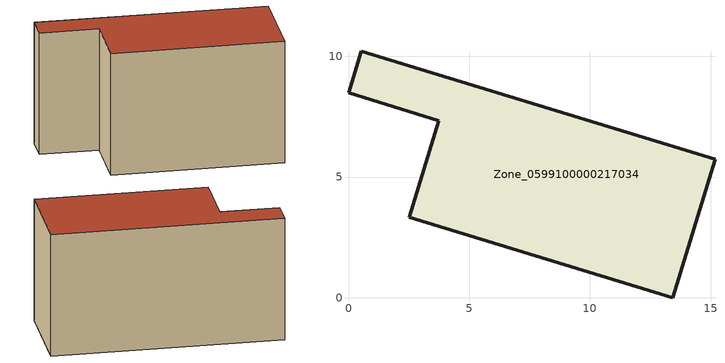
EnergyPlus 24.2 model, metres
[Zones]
Zone_0599100000217034
 floor ground (C_G): 15.18,5.74 13.42,0 2.51,3.33 3.74,7.34 0,8.49 0.52,10.21 z0
 wall outside (C_F): 13.42,0 15.18,5.74 0.52,10.21 0,8.49 3.74,7.34 2.51,3.33 13.42,0 z0:8.47
 roof outside (C_R): 2.51,3.33 13.42,0 15.18,5.74 0.52,10.21 0,8.49 3.74,7.34 z8.47
[BUILDING]
Pand.0599100000217034: North Axis=0; Terrain=City; Loads Convergence Tolerance Value=0.04; Temperature Convergence Tolerance Value=0.4; Solar Distribution=FullExterior; Maximum Number of Warmup Days=25; Minimum Number of Warmup Days=1
[Site:Location]
Rotterdam.The.Hague.AP_ZH_NLD Design_Conditions: Latitude=51.96; Longitude=4.45; Time Zone=1; Elevation=-4.5
[SITE:GROUNDTEMPERATURE:BUILDINGSURFACE]
18, 18, 18, 18, 18, 18, 18, 18, 18, 18, 18, 18
[MATERIAL] Thermal Absorptance=0.9; Solar Absorptance=0.7; Visible Absorptance=0.7
Name | Roughness | Thickness | Conductivity | Density | Specific Heat
G.TI.1975-1991 | MediumSmooth | 0.15 | 0.288461 | 540 | 1210
F.TI.1975-1991 | Rough | 0.3 | 0.230769 | 1920 | 840
R.TI.1975-1991 | MediumRough | 0.2 | 0.153846 | 1500 | 1000
[CONSTRUCTION]
C_G: G.TI.1975-1991
C_F: F.TI.1975-1991
C_R: R.TI.1975-1991
[ZONE]
Zone_0599100000217034: Type=1; Multiplier=1; Ceiling Height=Autocalculate; Volume=Autocalculate; Floor Area=autocalculate; Part of Total Floor Area=Yes
[ZONEINFILTRATION:DESIGNFLOWRATE]
Infil_Zone_0599100000217034: Zone or ZoneList or Space or SpaceList=Zone_0599100000217034; Schedule=AlwaysOn; Design Flow Rate Calculation Method=Flow/Area; Flow Rate per Floor Area=0.003; Constant Term Coefficient=1; Temperature Term Coefficient=0; Velocity Term Coefficient=0; Velocity Squared Term Coefficient=0
[HVACTEMPLATE:ZONE:IDEALLOADSAIRSYSTEM]
Zone_0599100000217034: Maximum Heating Supply Air Temperature=50; Minimum Cooling Supply Air Temperature=13; Maximum Heating Supply Air Humidity Ratio=0.0156; Minimum Cooling Supply Air Humidity Ratio=0.0077; Heating Limit=NoLimit; Cooling Limit=NoLimit; Dehumidification Control Type=ConstantSensibleHeatRatio; Cooling Sensible Heat Ratio=0.7; Dehumidification Setpoint=60; Humidification Control Type=None; Humidification Setpoint=30; Outdoor Air Method=None; Outdoor Air Flow Rate per Person=0.00944; Outdoor Air Flow Rate per Zone Floor Area=0; Outdoor Air Flow Rate per Zone=0; Demand Controlled Ventilation Type=None; Outdoor Air Economizer Type=NoEconomizer; Heat Recovery Type=None; Sensible Heat Recovery Effectiveness=0.7; Latent Heat Recovery Effectiveness=0.65
[ZONECONTROL:THERMOSTAT]
ThermostatControl_Zone_0599100000217034: Zone or ZoneList=Zone_0599100000217034; Control Type Schedule=DualSetpointControlType; Control 1=Thermostat_Zone_0599100000217034; Temperature Difference Between Cutout And Setpoint=0
[THERMOSTATSETPOINT:DUALSETPOINT]
Thermostat_Zone_0599100000217034: Heating Setpoint Temperature Schedule=HeatingSetpoint_Zone_0599100000217034; Cooling Setpoint Temperature Schedule=CoolingSetpoint_Zone_0599100000217034
[SCHEDULE:COMPACT]
HeatingSetpoint_Zone_0599100000217034: Through: 12/31, For: AllDays, Until: 24:00, 21
CoolingSetpoint_Zone_0599100000217034: Through: 12/31, For: AllDays, Until: 24:00, 24
DualSetpointControlType: Through: 12/31, For: AllDays, Until: 24:00, 4
AlwaysOn: Through: 12/31, For: AllDays, Until: 24:00, 1
